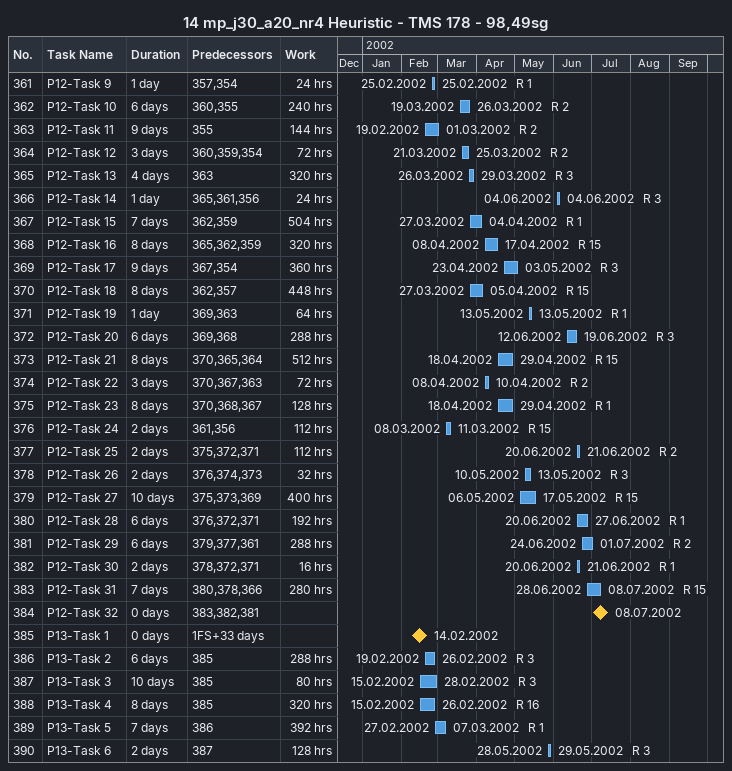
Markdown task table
14 mp_j30_a20_nr4 Heuristic - TMS 178 - 98,49sg

| ID | Task | Duration | Start | Finish | Predecessors | Resources | Work (h) |
|---|---|---|---|---|---|---|---|
| 361 | P12-Task 9 | 1d | 2002-02-25 | 2002-02-25 | 357, 354 | R 1 | 24 |
| 362 | P12-Task 10 | 6d | 2002-03-19 | 2002-03-26 | 360, 355 | R 2 | 240 |
| 363 | P12-Task 11 | 9d | 2002-02-19 | 2002-03-01 | 355 | R 2 | 144 |
| 364 | P12-Task 12 | 3d | 2002-03-21 | 2002-03-25 | 360, 359, 354 | R 2 | 72 |
| 365 | P12-Task 13 | 4d | 2002-03-26 | 2002-03-29 | 363 | R 3 | 320 |
| 366 | P12-Task 14 | 1d | 2002-06-04 | 2002-06-04 | 365, 361, 356 | R 3 | 24 |
| 367 | P12-Task 15 | 7d | 2002-03-27 | 2002-04-04 | 362, 359 | R 1 | 504 |
| 368 | P12-Task 16 | 8d | 2002-04-08 | 2002-04-17 | 365, 362, 359 | R 15 | 320 |
| 369 | P12-Task 17 | 9d | 2002-04-23 | 2002-05-03 | 367, 354 | R 3 | 360 |
| 370 | P12-Task 18 | 8d | 2002-03-27 | 2002-04-05 | 362, 357 | R 15 | 448 |
| 371 | P12-Task 19 | 1d | 2002-05-13 | 2002-05-13 | 369, 363 | R 1 | 64 |
| 372 | P12-Task 20 | 6d | 2002-06-12 | 2002-06-19 | 369, 368 | R 3 | 288 |
| 373 | P12-Task 21 | 8d | 2002-04-18 | 2002-04-29 | 370, 365, 364 | R 15 | 512 |
| 374 | P12-Task 22 | 3d | 2002-04-08 | 2002-04-10 | 370, 367, 363 | R 2 | 72 |
| 375 | P12-Task 23 | 8d | 2002-04-18 | 2002-04-29 | 370, 368, 367 | R 1 | 128 |
| 376 | P12-Task 24 | 2d | 2002-03-08 | 2002-03-11 | 361, 356 | R 15 | 112 |
| 377 | P12-Task 25 | 2d | 2002-06-20 | 2002-06-21 | 375, 372, 371 | R 2 | 112 |
| 378 | P12-Task 26 | 2d | 2002-05-10 | 2002-05-13 | 376, 374, 373 | R 3 | 32 |
| 379 | P12-Task 27 | 10d | 2002-05-06 | 2002-05-17 | 375, 373, 369 | R 15 | 400 |
| 380 | P12-Task 28 | 6d | 2002-06-20 | 2002-06-27 | 376, 372, 371 | R 1 | 192 |
| 381 | P12-Task 29 | 6d | 2002-06-24 | 2002-07-01 | 379, 377, 361 | R 2 | 288 |
| 382 | P12-Task 30 | 2d | 2002-06-20 | 2002-06-21 | 378, 372, 371 | R 1 | 16 |
| 383 | P12-Task 31 | 7d | 2002-06-28 | 2002-07-08 | 380, 378, 366 | R 15 | 280 |
| 384 | P12-Task 32 | 0d | 2002-07-08 | 2002-07-08 | 383, 382, 381 |  |  |
| 385 | P13-Task 1 | 0d | 2002-02-14 | 2002-02-14 | 1FS+33d |  |  |
| 386 | P13-Task 2 | 6d | 2002-02-19 | 2002-02-26 | 385 | R 3 | 288 |
| 387 | P13-Task 3 | 10d | 2002-02-15 | 2002-02-28 | 385 | R 3 | 80 |
| 388 | P13-Task 4 | 8d | 2002-02-15 | 2002-02-26 | 385 | R 16 | 320 |
| 389 | P13-Task 5 | 7d | 2002-02-27 | 2002-03-07 | 386 | R 1 | 392 |
| 390 | P13-Task 6 | 2d | 2002-05-28 | 2002-05-29 | 387 | R 3 | 128 |
